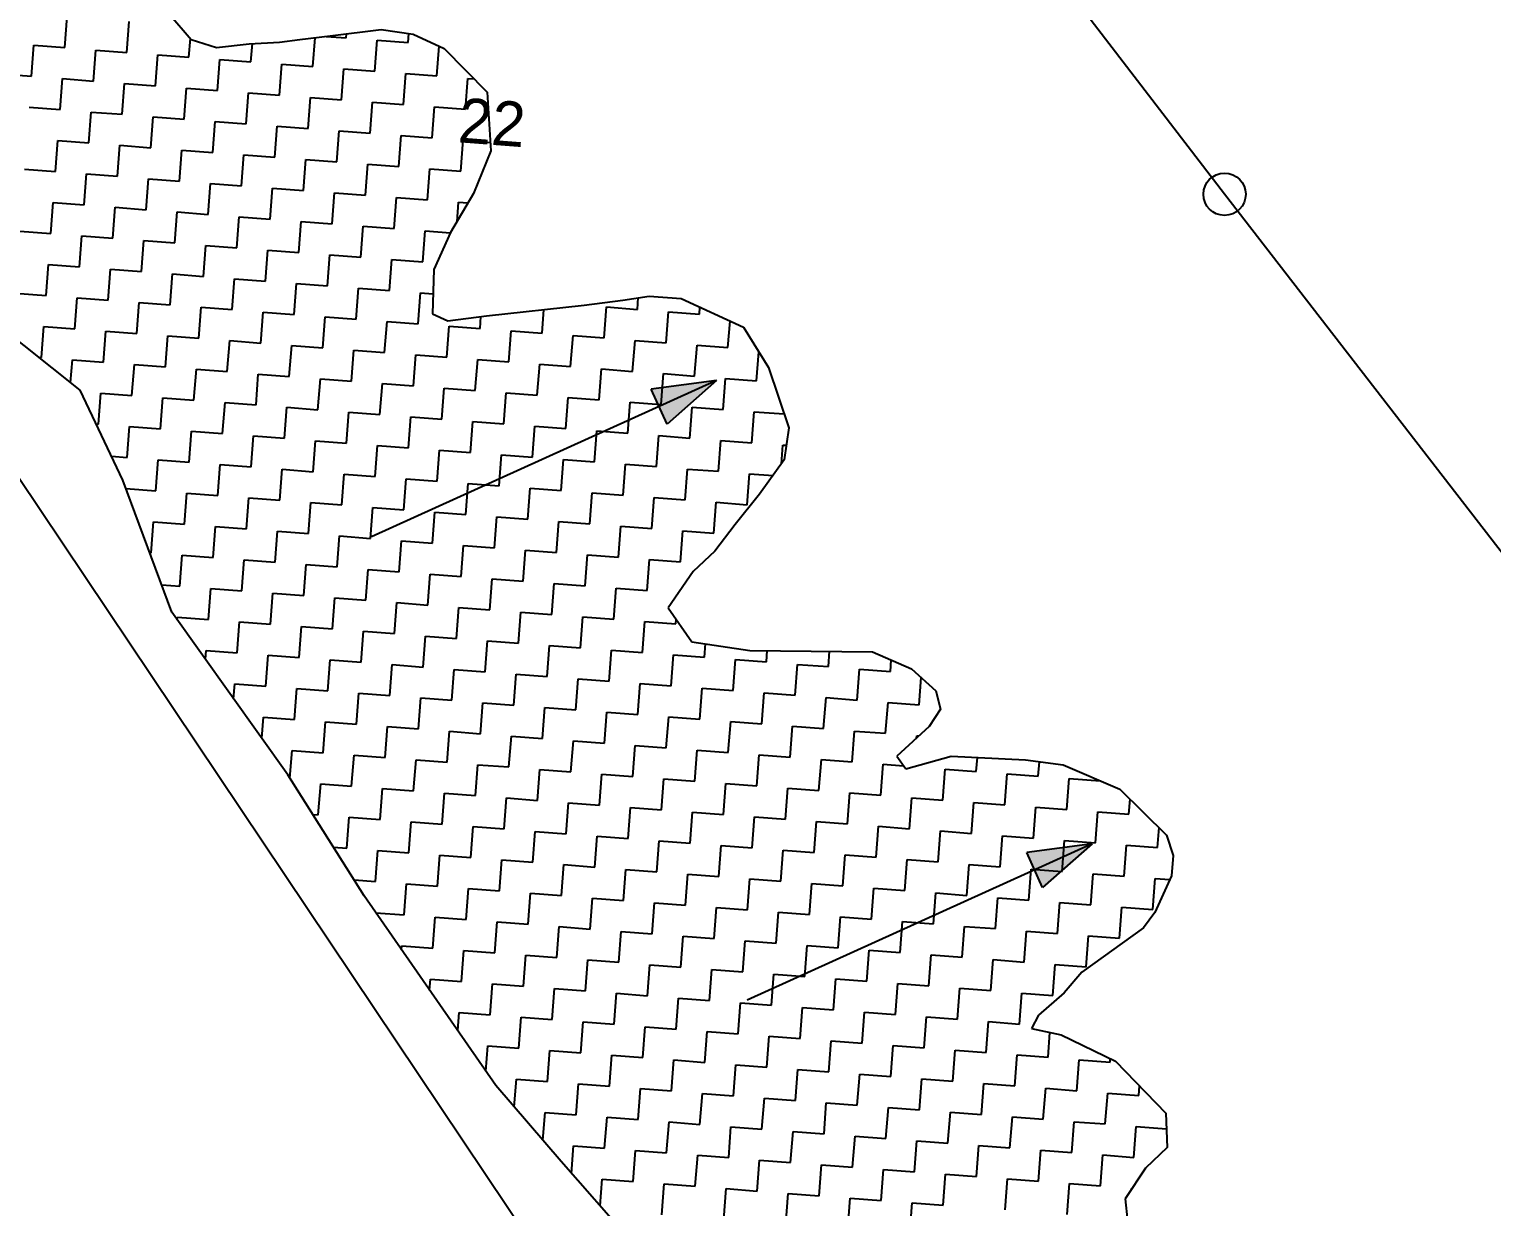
# Model space of a CAD drawing. Header units: feet. Extents: x 278750 to 279757, y 2077736 to 2079025.
# Drawn here: x 278931 to 279226.8, y 2077915.9 to 2078154.1 of the extents above; entities that cross this region are included whole.
import ezdxf
from ezdxf.enums import TextEntityAlignment as Align

# ---------------------------------------------------------------- set-up
doc = ezdxf.new("R2010")
doc.units = ezdxf.units.FT
doc.header["$LTSCALE"] = 0.3
doc.header["$MEASUREMENT"] = 0
for name, color, linetype in [('POLY_HATCH', 12, 'Continuous'), ('POLY_PARCEL', 6, 'Continuous'), ('TEXT_PARCEL', 7, 'Continuous'), ('V_BOUND_LINE', 7, 'Continuous')]:
    doc.layers.add(name, color=color, linetype=linetype)
doc.styles.add('TEXT_MAP', font='')
doc.styles.get('TEXT_MAP').set_extended_font_data('Kruti Dev 050')

msp = doc.modelspace()

# ---------------------------------------------------------------- hatches: boundary and pattern name
h = msp.add_hatch(color=256)
h.paths.add_polyline_path([(279058.41, 2078077.79), (279060.02, 2078074.24), (279069.99, 2078083.04)])
h.paths.add_polyline_path([(279069.99, 2078083.04), (279056.8, 2078081.33), (279058.41, 2078077.79)])
h = msp.add_hatch(color=256)
h.paths.add_polyline_path([(279134.36, 2077984.03), (279135.96, 2077980.48), (279145.94, 2077989.28)])
h.paths.add_polyline_path([(279145.94, 2077989.28), (279132.75, 2077987.57), (279134.36, 2077984.03)])

# ---------------------------------------------------------------- linework, layer by layer
for points in [[(279069.99, 2078083.04), (279000.22, 2078051.41)], [(279069.99, 2078083.04), (279056.8, 2078081.33)], [(279060.02, 2078074.24), (279056.8, 2078081.33)], [(279069.99, 2078083.04), (279060.02, 2078074.24)], [(279145.94, 2077989.28), (279076.17, 2077957.65)], [(279145.94, 2077989.28), (279132.75, 2077987.57)], [(279145.94, 2077989.28), (279135.96, 2077980.48)], [(279135.96, 2077980.48), (279132.75, 2077987.57)]]:
    msp.add_lwpolyline(points)
msp.add_circle((279172.74, 2078120.74), 4.28)
at = {"layer": 'POLY_HATCH'}
for p, q in [((278959.25, 2078157.31), (278963.74, 2078152.08)), ((278963.74, 2078152.08), (278968.91, 2078150.46)), ((278975.48, 2078151.18), (278981.62, 2078151.53)), ((278981.62, 2078151.53), (278985.73, 2078152.03)), ((278985.73, 2078152.03), (278991.9, 2078152.78)), ((278991.9, 2078152.78), (279002.18, 2078154.04)), ((279002.18, 2078154.04), (279008.63, 2078153.14)), ((279008.63, 2078153.14), (279014.92, 2078150.22)), ((278968.91, 2078150.46), (278975.48, 2078151.18)), ((279014.92, 2078150.22), (279023.62, 2078141.41)), ((279023.62, 2078141.41), (279024.35, 2078129.55)), ((279024.35, 2078129.55), (279020.84, 2078120.86)), ((279020.84, 2078120.86), (279016.22, 2078112.98)), ((279016.22, 2078112.98), (279012.8, 2078105.51)), ((279012.8, 2078105.51), (279012.53, 2078096.57)), ((279023.49, 2078096.14), (279043.21, 2078098.31)), ((279043.21, 2078098.31), (279051.03, 2078099.34)), ((279051.03, 2078099.34), (279056.39, 2078100.15)), ((279056.39, 2078100.15), (279062.87, 2078099.66)), ((279062.87, 2078099.66), (279075.46, 2078093.82)), ((278941.32, 2078081.1), (278920.23, 2078097.87)), ((279012.53, 2078096.57), (279015.68, 2078095.11)), ((279015.68, 2078095.11), (279023.49, 2078096.14)), ((279075.46, 2078093.82), (279080.54, 2078085.69)), ((279080.54, 2078085.69), (279084.61, 2078073.45)), ((278949.92, 2078062.88), (278941.32, 2078081.1)), ((279084.61, 2078073.45), (279083.71, 2078067)), ((279083.71, 2078067), (279078.7, 2078060.06)), ((278959.87, 2078036.18), (278949.92, 2078062.88)), ((279078.7, 2078060.06), (279073.76, 2078053.92)), ((279073.76, 2078053.92), (279069.68, 2078048.53)), ((279069.68, 2078048.53), (279065.29, 2078044.39)), ((279065.29, 2078044.39), (279060.25, 2078037.03)), ((278983.32, 2078003.27), (278959.87, 2078036.18)), ((279060.25, 2078037.03), (279065.02, 2078030.16)), ((279065.02, 2078030.16), (279076.71, 2078028.45)), ((279076.71, 2078028.45), (279101.53, 2078028.19)), ((279101.53, 2078028.19), (279109.42, 2078024.74)), ((279109.42, 2078024.74), (279114.38, 2078020.29)), ((279114.38, 2078020.29), (279115.31, 2078016.56)), ((279115.31, 2078016.56), (279113.01, 2078013.07)), ((279113.01, 2078013.07), (279106.44, 2078007.06)), ((279106.44, 2078007.06), (279108.28, 2078004.47)), ((279108.28, 2078004.47), (279117.44, 2078007.03)), ((279117.44, 2078007.03), (279132.46, 2078006.3)), ((279132.46, 2078006.3), (279140.12, 2078005.31)), ((279140.12, 2078005.31), (279151.56, 2078000.36)), ((278998.75, 2077978.76), (278983.32, 2078003.27)), ((279151.56, 2078000.36), (279161.03, 2077991.09)), ((279161.03, 2077991.09), (279162.35, 2077986.92)), ((279162.35, 2077986.92), (279162.04, 2077982.87)), ((279162.04, 2077982.87), (279158.62, 2077975.4)), ((279025.38, 2077940.41), (278998.75, 2077978.76)), ((279158.62, 2077975.4), (279156.35, 2077972.32)), ((279156.35, 2077972.32), (279143.91, 2077963.38)), ((279143.91, 2077963.38), (279140.33, 2077959.17)), ((279140.33, 2077959.17), (279135.1, 2077954.68)), ((279135.1, 2077954.68), (279133.67, 2077951.94)), ((279133.67, 2077951.94), (279139.68, 2077950.67)), ((279139.68, 2077950.67), (279150.68, 2077945.35)), ((279150.68, 2077945.35), (279160.88, 2077934.81)), ((279038.59, 2077925.04), (279025.38, 2077940.41)), ((279160.88, 2077934.81), (279161.16, 2077927.86)), ((279161.16, 2077927.86), (279156.78, 2077923.72)), ((279055.49, 2077905.79), (279038.59, 2077925.04)), ((279156.78, 2077923.72), (279152.64, 2077917.52)), ((279152.64, 2077917.52), (279153.11, 2077913.01))]:
    msp.add_line(p, q, dxfattribs=at)
at = {"layer": 'POLY_HATCH', "linetype": 'Continuous'}
for p, q in [((278938.24, 2078150.4), (278938.71, 2078156.67)), ((278950.77, 2078149.44), (278951.25, 2078155.71)), ((278963.31, 2078148.49), (278963.59, 2078152.24)), ((278988.38, 2078146.58), (278988.83, 2078152.41)), ((278991.05, 2078152.68), (278995.13, 2078152.37)), ((278995.13, 2078152.37), (278995.19, 2078153.19)), ((279000.92, 2078145.63), (279001.4, 2078151.89)), ((279001.4, 2078151.89), (279007.67, 2078151.42)), ((279007.67, 2078151.42), (279007.81, 2078153.25)), ((278931.49, 2078144.61), (278931.97, 2078150.87)), ((278931.97, 2078150.87), (278938.24, 2078150.4)), ((278944.03, 2078143.65), (278944.5, 2078149.92)), ((278944.5, 2078149.92), (278950.77, 2078149.44)), ((278956.56, 2078142.7), (278957.04, 2078148.97)), ((278957.04, 2078148.97), (278963.31, 2078148.49)), ((278975.85, 2078147.53), (278976.13, 2078151.22)), ((279013.46, 2078144.67), (279013.91, 2078150.69)), ((278969.1, 2078141.74), (278969.58, 2078148.01)), ((278969.58, 2078148.01), (278975.85, 2078147.53)), ((278981.64, 2078140.79), (278982.11, 2078147.06)), ((278982.11, 2078147.06), (278988.38, 2078146.58)), ((278994.17, 2078139.83), (278994.65, 2078146.1)), ((278994.65, 2078146.1), (279000.92, 2078145.63)), ((278925.22, 2078145.08), (278931.49, 2078144.61)), ((278937.28, 2078137.86), (278937.76, 2078144.13)), ((278937.76, 2078144.13), (278944.03, 2078143.65)), ((278949.82, 2078136.91), (278950.29, 2078143.17)), ((278950.29, 2078143.17), (278956.56, 2078142.7)), ((279006.71, 2078138.88), (279007.19, 2078145.15)), ((279007.19, 2078145.15), (279013.46, 2078144.67)), ((279019.25, 2078137.93), (279019.73, 2078144.19)), ((279019.73, 2078144.19), (279020.97, 2078144.1)), ((278962.35, 2078135.95), (278962.83, 2078142.22)), ((278962.83, 2078142.22), (278969.1, 2078141.74)), ((278974.89, 2078135), (278975.37, 2078141.27)), ((278975.37, 2078141.27), (278981.64, 2078140.79)), ((278987.43, 2078134.04), (278987.91, 2078140.31)), ((278987.91, 2078140.31), (278994.17, 2078139.83)), ((278931.01, 2078138.34), (278937.28, 2078137.86)), ((278943.07, 2078131.11), (278943.55, 2078137.38)), ((278943.55, 2078137.38), (278949.82, 2078136.91)), ((278999.97, 2078133.09), (279000.44, 2078139.36)), ((279000.44, 2078139.36), (279006.71, 2078138.88)), ((279012.5, 2078132.13), (279012.98, 2078138.4)), ((279012.98, 2078138.4), (279019.25, 2078137.93)), ((278955.61, 2078130.16), (278956.09, 2078136.43)), ((278956.09, 2078136.43), (278962.35, 2078135.95)), ((278968.15, 2078129.21), (278968.62, 2078135.47)), ((278968.62, 2078135.47), (278974.89, 2078135)), ((278980.68, 2078128.25), (278981.16, 2078134.52)), ((278981.16, 2078134.52), (278987.43, 2078134.04)), ((278993.22, 2078127.3), (278993.7, 2078133.57)), ((278993.7, 2078133.57), (278999.97, 2078133.09)), ((278936.33, 2078125.32), (278936.8, 2078131.59)), ((278936.8, 2078131.59), (278943.07, 2078131.11)), ((278948.86, 2078124.37), (278949.34, 2078130.64)), ((278949.34, 2078130.64), (278955.61, 2078130.16)), ((279005.76, 2078126.34), (279006.23, 2078132.61)), ((279006.23, 2078132.61), (279012.5, 2078132.13)), ((279018.29, 2078125.39), (279018.77, 2078131.66)), ((279018.77, 2078131.66), (279024.24, 2078131.24)), ((278961.4, 2078123.41), (278961.88, 2078129.68)), ((278961.88, 2078129.68), (278968.15, 2078129.21)), ((278973.94, 2078122.46), (278974.41, 2078128.73)), ((278974.41, 2078128.73), (278980.68, 2078128.25)), ((278986.47, 2078121.51), (278986.95, 2078127.77)), ((278986.95, 2078127.77), (278993.22, 2078127.3)), ((278930.06, 2078125.8), (278936.33, 2078125.32)), ((278942.12, 2078118.58), (278942.59, 2078124.85)), ((278942.59, 2078124.85), (278948.86, 2078124.37)), ((278999.01, 2078120.55), (278999.49, 2078126.82)), ((278999.49, 2078126.82), (279005.76, 2078126.34)), ((279011.55, 2078119.6), (279012.03, 2078125.87)), ((279012.03, 2078125.87), (279018.29, 2078125.39)), ((278954.65, 2078117.62), (278955.13, 2078123.89)), ((278955.13, 2078123.89), (278961.4, 2078123.41)), ((278967.19, 2078116.67), (278967.67, 2078122.94)), ((278967.67, 2078122.94), (278973.94, 2078122.46)), ((278979.73, 2078115.71), (278980.21, 2078121.98)), ((278980.21, 2078121.98), (278986.47, 2078121.51)), ((278935.37, 2078112.79), (278935.85, 2078119.05)), ((278935.85, 2078119.05), (278942.12, 2078118.58)), ((278992.27, 2078114.76), (278992.74, 2078121.03)), ((278992.74, 2078121.03), (278999.01, 2078120.55)), ((279004.8, 2078113.81), (279005.28, 2078120.07)), ((279005.28, 2078120.07), (279011.55, 2078119.6)), ((279017.52, 2078115.19), (279017.82, 2078119.12)), ((279017.82, 2078119.12), (279019.73, 2078118.97)), ((278947.91, 2078111.83), (278948.39, 2078118.1)), ((278948.39, 2078118.1), (278954.65, 2078117.62)), ((278960.45, 2078110.88), (278960.92, 2078117.15)), ((278960.92, 2078117.15), (278967.19, 2078116.67)), ((278972.98, 2078109.92), (278973.46, 2078116.19)), ((278973.46, 2078116.19), (278979.73, 2078115.71)), ((278929.1, 2078113.26), (278935.37, 2078112.79)), ((278985.52, 2078108.97), (278986, 2078115.24)), ((278986, 2078115.24), (278992.27, 2078114.76)), ((278998.06, 2078108.01), (278998.53, 2078114.28)), ((278998.53, 2078114.28), (279004.8, 2078113.81)), ((279010.59, 2078107.06), (279011.07, 2078113.33)), ((279011.07, 2078113.33), (279016.2, 2078112.94)), ((278941.16, 2078106.04), (278941.64, 2078112.31)), ((278941.64, 2078112.31), (278947.91, 2078111.83)), ((278953.7, 2078105.09), (278954.18, 2078111.35)), ((278954.18, 2078111.35), (278960.45, 2078110.88)), ((278966.24, 2078104.13), (278966.71, 2078110.4)), ((278966.71, 2078110.4), (278972.98, 2078109.92)), ((278978.77, 2078103.18), (278979.25, 2078109.45)), ((278979.25, 2078109.45), (278985.52, 2078108.97)), ((278991.31, 2078102.22), (278991.79, 2078108.49)), ((278991.79, 2078108.49), (278998.06, 2078108.01)), ((279003.85, 2078101.27), (279004.33, 2078107.54)), ((279004.33, 2078107.54), (279010.59, 2078107.06)), ((278934.42, 2078100.25), (278934.89, 2078106.52)), ((278934.89, 2078106.52), (278941.16, 2078106.04)), ((278946.95, 2078099.29), (278947.43, 2078105.56)), ((278947.43, 2078105.56), (278953.7, 2078105.09)), ((278959.49, 2078098.34), (278959.97, 2078104.61)), ((278959.97, 2078104.61), (278966.24, 2078104.13)), ((278972.03, 2078097.39), (278972.51, 2078103.65)), ((278972.51, 2078103.65), (278978.77, 2078103.18)), ((278984.57, 2078096.43), (278985.04, 2078102.7)), ((278985.04, 2078102.7), (278991.31, 2078102.22)), ((278997.1, 2078095.48), (278997.58, 2078101.75)), ((278997.58, 2078101.75), (279003.85, 2078101.27)), ((278928.15, 2078100.73), (278934.42, 2078100.25)), ((278940.21, 2078093.5), (278940.69, 2078099.77)), ((278940.69, 2078099.77), (278946.95, 2078099.29)), ((278952.75, 2078092.55), (278953.22, 2078098.82)), ((278953.22, 2078098.82), (278959.49, 2078098.34)), ((279009.64, 2078094.52), (279010.12, 2078100.79)), ((279010.12, 2078100.79), (279012.65, 2078100.6)), ((279054, 2078097.45), (279054.18, 2078099.82)), ((278965.28, 2078091.59), (278965.76, 2078097.86)), ((278965.76, 2078097.86), (278972.03, 2078097.39)), ((278977.82, 2078090.64), (278978.3, 2078096.91)), ((278978.3, 2078096.91), (278984.57, 2078096.43)), ((278990.36, 2078089.69), (278990.83, 2078095.95)), ((278990.83, 2078095.95), (278997.1, 2078095.48)), ((279022.18, 2078093.57), (279022.36, 2078095.99)), ((279034.71, 2078092.61), (279035.08, 2078097.41)), ((279047.25, 2078091.66), (279047.73, 2078097.93)), ((279047.73, 2078097.93), (279054, 2078097.45)), ((279059.79, 2078090.71), (279060.26, 2078096.97)), ((279060.26, 2078096.97), (279066.53, 2078096.5)), ((279066.53, 2078096.5), (279066.64, 2078097.91)), ((278933.46, 2078087.71), (278933.94, 2078093.98)), ((278933.94, 2078093.98), (278940.21, 2078093.5)), ((278946, 2078086.76), (278946.48, 2078093.03)), ((278946.48, 2078093.03), (278952.75, 2078092.55)), ((279002.89, 2078088.73), (279003.37, 2078095)), ((279003.37, 2078095), (279009.64, 2078094.52)), ((279015.43, 2078087.78), (279015.91, 2078094.05)), ((279015.91, 2078094.05), (279022.18, 2078093.57)), ((279027.97, 2078086.82), (279028.45, 2078093.09)), ((279028.45, 2078093.09), (279034.71, 2078092.61)), ((279040.5, 2078085.87), (279040.98, 2078092.14)), ((279040.98, 2078092.14), (279047.25, 2078091.66)), ((279072.32, 2078089.75), (279072.73, 2078095.08)), ((278958.54, 2078085.8), (278959.01, 2078092.07)), ((278959.01, 2078092.07), (278965.28, 2078091.59)), ((278971.07, 2078084.85), (278971.55, 2078091.12)), ((278971.55, 2078091.12), (278977.82, 2078090.64)), ((278983.61, 2078083.89), (278984.09, 2078090.16)), ((278984.09, 2078090.16), (278990.36, 2078089.69)), ((278996.15, 2078082.94), (278996.63, 2078089.21)), ((278996.63, 2078089.21), (279002.89, 2078088.73)), ((279053.04, 2078084.91), (279053.52, 2078091.18)), ((279053.52, 2078091.18), (279059.79, 2078090.71)), ((279065.58, 2078083.96), (279066.06, 2078090.23)), ((279066.06, 2078090.23), (279072.32, 2078089.75)), ((278932.96, 2078087.75), (278933.46, 2078087.71)), ((278939.38, 2078082.64), (278939.73, 2078087.23)), ((278939.73, 2078087.23), (278946, 2078086.76)), ((278951.79, 2078080.01), (278952.27, 2078086.28)), ((278952.27, 2078086.28), (278958.54, 2078085.8)), ((279008.69, 2078081.99), (279009.16, 2078088.25)), ((279009.16, 2078088.25), (279015.43, 2078087.78)), ((279021.22, 2078081.03), (279021.7, 2078087.3)), ((279021.7, 2078087.3), (279027.97, 2078086.82)), ((279033.76, 2078080.08), (279034.24, 2078086.35)), ((279034.24, 2078086.35), (279040.5, 2078085.87)), ((279078.12, 2078083.01), (279078.56, 2078088.86)), ((278964.33, 2078079.06), (278964.81, 2078085.33)), ((278964.81, 2078085.33), (278971.07, 2078084.85)), ((278976.87, 2078078.1), (278977.34, 2078084.37)), ((278977.34, 2078084.37), (278983.61, 2078083.89)), ((278989.4, 2078077.15), (278989.88, 2078083.42)), ((278989.88, 2078083.42), (278996.15, 2078082.94)), ((279046.3, 2078079.12), (279046.77, 2078085.39)), ((279046.77, 2078085.39), (279053.04, 2078084.91)), ((279058.83, 2078078.17), (279059.31, 2078084.44)), ((279059.31, 2078084.44), (279065.58, 2078083.96)), ((279071.37, 2078077.21), (279071.85, 2078083.48)), ((279071.85, 2078083.48), (279078.12, 2078083.01)), ((278945.05, 2078074.22), (278945.52, 2078080.49)), ((278945.52, 2078080.49), (278951.79, 2078080.01)), ((279001.94, 2078076.19), (279002.42, 2078082.46)), ((279002.42, 2078082.46), (279008.69, 2078081.99)), ((279014.48, 2078075.24), (279014.95, 2078081.51)), ((279014.95, 2078081.51), (279021.22, 2078081.03)), ((279027.01, 2078074.29), (279027.49, 2078080.55)), ((279027.49, 2078080.55), (279033.76, 2078080.08)), ((278957.58, 2078073.27), (278958.06, 2078079.53)), ((278958.06, 2078079.53), (278964.33, 2078079.06)), ((278970.12, 2078072.31), (278970.6, 2078078.58)), ((278970.6, 2078078.58), (278976.87, 2078078.1)), ((278982.66, 2078071.36), (278983.13, 2078077.63)), ((278983.13, 2078077.63), (278989.4, 2078077.15)), ((279039.55, 2078073.33), (279040.03, 2078079.6)), ((279040.03, 2078079.6), (279046.3, 2078079.12)), ((279052.09, 2078072.38), (279052.56, 2078078.65)), ((279052.56, 2078078.65), (279058.83, 2078078.17)), ((279064.62, 2078071.42), (279065.1, 2078077.69)), ((279065.1, 2078077.69), (279071.37, 2078077.21)), ((278995.19, 2078070.4), (278995.67, 2078076.67)), ((278995.67, 2078076.67), (279001.94, 2078076.19)), ((279007.73, 2078069.45), (279008.21, 2078075.72)), ((279008.21, 2078075.72), (279014.48, 2078075.24)), ((279020.27, 2078068.49), (279020.75, 2078074.76)), ((279020.75, 2078074.76), (279027.01, 2078074.29)), ((279077.16, 2078070.47), (279077.64, 2078076.74)), ((279077.64, 2078076.74), (279083.67, 2078076.28)), ((278944.55, 2078074.26), (278945.05, 2078074.22)), ((278950.84, 2078067.47), (278951.31, 2078073.74)), ((278951.31, 2078073.74), (278957.58, 2078073.27)), ((278963.37, 2078066.52), (278963.85, 2078072.79)), ((278963.85, 2078072.79), (278970.12, 2078072.31)), ((278975.91, 2078065.57), (278976.39, 2078071.83)), ((278976.39, 2078071.83), (278982.66, 2078071.36)), ((279032.8, 2078067.54), (279033.28, 2078073.81)), ((279033.28, 2078073.81), (279039.55, 2078073.33)), ((279045.34, 2078066.59), (279045.82, 2078072.85)), ((279045.82, 2078072.85), (279052.09, 2078072.38)), ((279057.88, 2078065.63), (279058.36, 2078071.9)), ((279058.36, 2078071.9), (279064.62, 2078071.42)), ((278988.45, 2078064.61), (278988.93, 2078070.88)), ((278988.93, 2078070.88), (278995.19, 2078070.4)), ((279000.99, 2078063.66), (279001.46, 2078069.93)), ((279001.46, 2078069.93), (279007.73, 2078069.45)), ((279013.52, 2078062.7), (279014, 2078068.97)), ((279014, 2078068.97), (279020.27, 2078068.49)), ((279070.42, 2078064.68), (279070.89, 2078070.95)), ((279070.89, 2078070.95), (279077.16, 2078070.47)), ((279083.14, 2078066.21), (279083.43, 2078069.99)), ((279083.43, 2078069.99), (279084.12, 2078069.94)), ((278947.64, 2078067.72), (278950.84, 2078067.47)), ((278956.63, 2078060.73), (278957.11, 2078067)), ((278957.11, 2078067), (278963.37, 2078066.52)), ((278969.17, 2078059.77), (278969.64, 2078066.04)), ((278969.64, 2078066.04), (278975.91, 2078065.57)), ((279026.06, 2078061.75), (279026.54, 2078068.02)), ((279026.54, 2078068.02), (279032.8, 2078067.54)), ((279038.6, 2078060.79), (279039.07, 2078067.06)), ((279039.07, 2078067.06), (279045.34, 2078066.59)), ((279051.13, 2078059.84), (279051.61, 2078066.11)), ((279051.61, 2078066.11), (279057.88, 2078065.63)), ((278981.7, 2078058.82), (278982.18, 2078065.09)), ((278982.18, 2078065.09), (278988.45, 2078064.61)), ((278994.24, 2078057.87), (278994.72, 2078064.13)), ((278994.72, 2078064.13), (279000.99, 2078063.66)), ((279006.78, 2078056.91), (279007.25, 2078063.18)), ((279007.25, 2078063.18), (279013.52, 2078062.7)), ((279063.67, 2078058.89), (279064.15, 2078065.15)), ((279064.15, 2078065.15), (279070.42, 2078064.68)), ((279076.21, 2078057.93), (279076.68, 2078064.2)), ((279076.68, 2078064.2), (279081.43, 2078063.84)), ((278950.55, 2078061.19), (278956.63, 2078060.73)), ((278962.42, 2078053.98), (278962.9, 2078060.25)), ((278962.9, 2078060.25), (278969.17, 2078059.77)), ((279019.31, 2078055.96), (279019.79, 2078062.23)), ((279019.79, 2078062.23), (279026.06, 2078061.75)), ((279031.85, 2078055), (279032.33, 2078061.27)), ((279032.33, 2078061.27), (279038.6, 2078060.79)), ((279044.39, 2078054.05), (279044.86, 2078060.32)), ((279044.86, 2078060.32), (279051.13, 2078059.84)), ((278974.96, 2078053.03), (278975.43, 2078059.3)), ((278975.43, 2078059.3), (278981.7, 2078058.82)), ((278987.49, 2078052.07), (278987.97, 2078058.34)), ((278987.97, 2078058.34), (278994.24, 2078057.87)), ((279000.03, 2078051.12), (279000.51, 2078057.39)), ((279000.51, 2078057.39), (279006.78, 2078056.91)), ((279056.92, 2078053.09), (279057.4, 2078059.36)), ((279057.4, 2078059.36), (279063.67, 2078058.89)), ((279069.46, 2078052.14), (279069.94, 2078058.41)), ((279069.94, 2078058.41), (279076.21, 2078057.93)), ((278955.67, 2078048.19), (278956.15, 2078054.46)), ((278956.15, 2078054.46), (278962.42, 2078053.98)), ((279012.57, 2078050.17), (279013.05, 2078056.43)), ((279013.05, 2078056.43), (279019.31, 2078055.96)), ((279025.1, 2078049.21), (279025.58, 2078055.48)), ((279025.58, 2078055.48), (279031.85, 2078055)), ((279037.64, 2078048.26), (279038.12, 2078054.53)), ((279038.12, 2078054.53), (279044.39, 2078054.05)), ((278968.21, 2078047.24), (278968.69, 2078053.51)), ((278968.69, 2078053.51), (278974.96, 2078053.03)), ((278980.75, 2078046.28), (278981.23, 2078052.55)), ((278981.23, 2078052.55), (278987.49, 2078052.07)), ((278993.29, 2078045.33), (278993.76, 2078051.6)), ((278993.76, 2078051.6), (279000.03, 2078051.12)), ((279050.18, 2078047.3), (279050.66, 2078053.57)), ((279050.66, 2078053.57), (279056.92, 2078053.09)), ((279062.72, 2078046.35), (279063.19, 2078052.62)), ((279063.19, 2078052.62), (279069.46, 2078052.14)), ((278955.38, 2078048.21), (278955.67, 2078048.19)), ((279005.82, 2078044.37), (279006.3, 2078050.64)), ((279006.3, 2078050.64), (279012.57, 2078050.17)), ((279018.36, 2078043.42), (279018.84, 2078049.69)), ((279018.84, 2078049.69), (279025.1, 2078049.21)), ((279030.9, 2078042.47), (279031.37, 2078048.73)), ((279031.37, 2078048.73), (279037.64, 2078048.26)), ((279043.43, 2078041.51), (279043.91, 2078047.78)), ((279043.91, 2078047.78), (279050.18, 2078047.3)), ((278961.47, 2078041.45), (278961.94, 2078047.71)), ((278961.94, 2078047.71), (278968.21, 2078047.24)), ((278974, 2078040.49), (278974.48, 2078046.76)), ((278974.48, 2078046.76), (278980.75, 2078046.28)), ((278986.54, 2078039.54), (278987.02, 2078045.81)), ((278987.02, 2078045.81), (278993.29, 2078045.33)), ((278999.08, 2078038.58), (278999.55, 2078044.85)), ((278999.55, 2078044.85), (279005.82, 2078044.37)), ((279055.97, 2078040.56), (279056.45, 2078046.83)), ((279056.45, 2078046.83), (279062.72, 2078046.35)), ((279011.61, 2078037.63), (279012.09, 2078043.9)), ((279012.09, 2078043.9), (279018.36, 2078043.42)), ((279024.15, 2078036.67), (279024.63, 2078042.94)), ((279024.63, 2078042.94), (279030.9, 2078042.47)), ((279036.69, 2078035.72), (279037.16, 2078041.99)), ((279037.16, 2078041.99), (279043.43, 2078041.51)), ((278957.8, 2078041.73), (278961.47, 2078041.45)), ((278967.26, 2078034.7), (278967.73, 2078040.97)), ((278967.73, 2078040.97), (278974, 2078040.49)), ((278979.79, 2078033.75), (278980.27, 2078040.01)), ((278980.27, 2078040.01), (278986.54, 2078039.54)), ((278992.33, 2078032.79), (278992.81, 2078039.06)), ((278992.81, 2078039.06), (278999.08, 2078038.58)), ((279049.22, 2078034.77), (279049.7, 2078041.03)), ((279049.7, 2078041.03), (279055.97, 2078040.56)), ((279062.23, 2078039.92), (279062.24, 2078040.08)), ((279062.24, 2078040.08), (279062.33, 2078040.07)), ((279004.87, 2078031.84), (279005.35, 2078038.11)), ((279005.35, 2078038.11), (279011.61, 2078037.63)), ((279017.4, 2078030.88), (279017.88, 2078037.15)), ((279017.88, 2078037.15), (279024.15, 2078036.67)), ((279029.94, 2078029.93), (279030.42, 2078036.2)), ((279030.42, 2078036.2), (279036.69, 2078035.72)), ((278960.95, 2078034.66), (278960.99, 2078035.18)), ((278960.99, 2078035.18), (278967.26, 2078034.7)), ((278973.05, 2078027.96), (278973.53, 2078034.22)), ((278973.53, 2078034.22), (278979.79, 2078033.75)), ((278985.59, 2078027), (278986.06, 2078033.27)), ((278986.06, 2078033.27), (278992.33, 2078032.79)), ((279042.48, 2078028.97), (279042.96, 2078035.24)), ((279042.96, 2078035.24), (279049.22, 2078034.77)), ((279055.02, 2078028.02), (279055.49, 2078034.29)), ((279055.49, 2078034.29), (279061.76, 2078033.81)), ((279061.76, 2078033.81), (279061.83, 2078034.75)), ((278998.12, 2078026.05), (278998.6, 2078032.31)), ((278998.6, 2078032.31), (279004.87, 2078031.84)), ((279010.66, 2078025.09), (279011.14, 2078031.36)), ((279011.14, 2078031.36), (279017.4, 2078030.88)), ((279023.2, 2078024.14), (279023.67, 2078030.41)), ((279023.67, 2078030.41), (279029.94, 2078029.93)), ((278966.65, 2078026.67), (278966.78, 2078028.43)), ((278966.78, 2078028.43), (278973.05, 2078027.96)), ((278978.84, 2078021.21), (278979.32, 2078027.48)), ((278979.32, 2078027.48), (278985.59, 2078027)), ((279035.73, 2078023.18), (279036.21, 2078029.45)), ((279036.21, 2078029.45), (279042.48, 2078028.97)), ((279048.27, 2078022.23), (279048.75, 2078028.5)), ((279048.75, 2078028.5), (279055.02, 2078028.02)), ((279060.81, 2078021.27), (279061.28, 2078027.54)), ((279061.28, 2078027.54), (279067.55, 2078027.07)), ((279067.55, 2078027.07), (279067.76, 2078029.76)), ((279080.09, 2078026.11), (279080.27, 2078028.42)), ((279092.63, 2078025.16), (279092.86, 2078028.28)), ((278991.38, 2078020.26), (278991.85, 2078026.52)), ((278991.85, 2078026.52), (278998.12, 2078026.05)), ((279003.91, 2078019.3), (279004.39, 2078025.57)), ((279004.39, 2078025.57), (279010.66, 2078025.09)), ((279016.45, 2078018.35), (279016.93, 2078024.61)), ((279016.93, 2078024.61), (279023.2, 2078024.14)), ((279073.34, 2078020.32), (279073.82, 2078026.59)), ((279073.82, 2078026.59), (279080.09, 2078026.11)), ((279085.88, 2078019.37), (279086.36, 2078025.63)), ((279086.36, 2078025.63), (279092.63, 2078025.16)), ((279098.42, 2078018.41), (279098.9, 2078024.68)), ((279098.9, 2078024.68), (279105.16, 2078024.2)), ((279105.16, 2078024.2), (279105.34, 2078026.53)), ((278972.34, 2078018.67), (278972.57, 2078021.69)), ((278972.57, 2078021.69), (278978.84, 2078021.21)), ((279028.99, 2078017.39), (279029.46, 2078023.66)), ((279029.46, 2078023.66), (279035.73, 2078023.18)), ((279041.52, 2078016.44), (279042, 2078022.71)), ((279042, 2078022.71), (279048.27, 2078022.23)), ((279054.06, 2078015.48), (279054.54, 2078021.75)), ((279054.54, 2078021.75), (279060.81, 2078021.27)), ((279110.96, 2078017.46), (279111.38, 2078022.99)), ((278984.63, 2078014.46), (278985.11, 2078020.73)), ((278985.11, 2078020.73), (278991.38, 2078020.26)), ((278997.17, 2078013.51), (278997.65, 2078019.78)), ((278997.65, 2078019.78), (279003.91, 2078019.3)), ((279009.7, 2078012.56), (279010.18, 2078018.82)), ((279010.18, 2078018.82), (279016.45, 2078018.35)), ((279066.6, 2078014.53), (279067.08, 2078020.8)), ((279067.08, 2078020.8), (279073.34, 2078020.32)), ((279079.14, 2078013.57), (279079.61, 2078019.84)), ((279079.61, 2078019.84), (279085.88, 2078019.37)), ((279091.67, 2078012.62), (279092.15, 2078018.89)), ((279092.15, 2078018.89), (279098.42, 2078018.41)), ((279022.24, 2078011.6), (279022.72, 2078017.87)), ((279022.72, 2078017.87), (279028.99, 2078017.39)), ((279034.78, 2078010.65), (279035.26, 2078016.91)), ((279035.26, 2078016.91), (279041.52, 2078016.44)), ((279047.32, 2078009.69), (279047.79, 2078015.96)), ((279047.79, 2078015.96), (279054.06, 2078015.48)), ((279104.21, 2078011.67), (279104.69, 2078017.93)), ((279104.69, 2078017.93), (279110.96, 2078017.46)), ((278978.04, 2078010.68), (278978.36, 2078014.94)), ((278978.36, 2078014.94), (278984.63, 2078014.46)), ((278990.42, 2078007.72), (278990.9, 2078013.99)), ((278990.9, 2078013.99), (278997.17, 2078013.51)), ((279002.96, 2078006.76), (279003.44, 2078013.03)), ((279003.44, 2078013.03), (279009.7, 2078012.56)), ((279059.85, 2078008.74), (279060.33, 2078015.01)), ((279060.33, 2078015.01), (279066.6, 2078014.53)), ((279072.39, 2078007.78), (279072.87, 2078014.05)), ((279072.87, 2078014.05), (279079.14, 2078013.57)), ((279084.93, 2078006.83), (279085.4, 2078013.1)), ((279085.4, 2078013.1), (279091.67, 2078012.62)), ((279015.5, 2078005.81), (279015.97, 2078012.08)), ((279015.97, 2078012.08), (279022.24, 2078011.6)), ((279028.03, 2078004.86), (279028.51, 2078011.12)), ((279028.51, 2078011.12), (279034.78, 2078010.65)), ((279040.57, 2078003.9), (279041.05, 2078010.17)), ((279041.05, 2078010.17), (279047.32, 2078009.69)), ((279097.46, 2078005.87), (279097.94, 2078012.14)), ((279097.94, 2078012.14), (279104.21, 2078011.67)), ((279110.44, 2078010.72), (279110.48, 2078011.19)), ((279110.48, 2078011.19), (279110.92, 2078011.16)), ((278983.73, 2078002.62), (278984.15, 2078008.2)), ((278984.15, 2078008.2), (278990.42, 2078007.72)), ((278996.21, 2078000.97), (278996.69, 2078007.24)), ((278996.69, 2078007.24), (279002.96, 2078006.76)), ((279053.11, 2078002.95), (279053.58, 2078009.21)), ((279053.58, 2078009.21), (279059.85, 2078008.74)), ((279065.64, 2078001.99), (279066.12, 2078008.26)), ((279066.12, 2078008.26), (279072.39, 2078007.78)), ((279078.18, 2078001.04), (279078.66, 2078007.31)), ((279078.66, 2078007.31), (279084.93, 2078006.83)), ((279122.54, 2078003.97), (279122.75, 2078006.77)), ((279008.75, 2078000.02), (279009.23, 2078006.29)), ((279009.23, 2078006.29), (279015.5, 2078005.81)), ((279021.29, 2077999.06), (279021.76, 2078005.33)), ((279021.76, 2078005.33), (279028.03, 2078004.86)), ((279033.82, 2077998.11), (279034.3, 2078004.38)), ((279034.3, 2078004.38), (279040.57, 2078003.9)), ((279046.36, 2077997.15), (279046.84, 2078003.42)), ((279046.84, 2078003.42), (279053.11, 2078002.95)), ((279090.72, 2078000.08), (279091.2, 2078006.35)), ((279091.2, 2078006.35), (279097.46, 2078005.87)), ((279103.26, 2077999.13), (279103.73, 2078005.4)), ((279103.73, 2078005.4), (279107.85, 2078005.08)), ((279109.91, 2078004.93), (279110, 2078004.92)), ((279110, 2078004.92), (279110, 2078004.95)), ((279115.79, 2077998.17), (279116.27, 2078004.44)), ((279116.27, 2078004.44), (279122.54, 2078003.97)), ((279128.33, 2077997.22), (279128.81, 2078003.49)), ((279128.81, 2078003.49), (279135.07, 2078003.01)), ((279135.07, 2078003.01), (279135.3, 2078005.93)), ((278989.47, 2077995.18), (278989.95, 2078001.45)), ((278989.95, 2078001.45), (278996.21, 2078000.97)), ((279002, 2077994.23), (279002.48, 2078000.5)), ((279002.48, 2078000.5), (279008.75, 2078000.02)), ((279058.9, 2077996.2), (279059.38, 2078002.47)), ((279059.38, 2078002.47), (279065.64, 2078001.99)), ((279071.44, 2077995.25), (279071.91, 2078001.51)), ((279071.91, 2078001.51), (279078.18, 2078001.04)), ((279083.97, 2077994.29), (279084.45, 2078000.56)), ((279084.45, 2078000.56), (279090.72, 2078000.08)), ((279140.87, 2077996.27), (279141.34, 2078002.53)), ((279141.34, 2078002.53), (279147.61, 2078002.06)), ((279147.61, 2078002.06), (279147.61, 2078002.07)), ((279014.54, 2077993.27), (279015.02, 2077999.54)), ((279015.02, 2077999.54), (279021.29, 2077999.06)), ((279027.08, 2077992.32), (279027.56, 2077998.59)), ((279027.56, 2077998.59), (279033.82, 2077998.11)), ((279039.62, 2077991.36), (279040.09, 2077997.63)), ((279040.09, 2077997.63), (279046.36, 2077997.15)), ((279096.51, 2077993.34), (279096.99, 2077999.61)), ((279096.99, 2077999.61), (279103.26, 2077999.13)), ((279109.05, 2077992.38), (279109.52, 2077998.65)), ((279109.52, 2077998.65), (279115.79, 2077998.17)), ((279121.58, 2077991.43), (279122.06, 2077997.7)), ((279122.06, 2077997.7), (279128.33, 2077997.22)), ((279153.4, 2077995.31), (279153.63, 2077998.33)), ((278988.36, 2077995.27), (278989.47, 2077995.18)), ((278995.26, 2077988.44), (278995.74, 2077994.7)), ((278995.74, 2077994.7), (279002, 2077994.23)), ((279052.15, 2077990.41), (279052.63, 2077996.68)), ((279052.63, 2077996.68), (279058.9, 2077996.2)), ((279064.69, 2077989.45), (279065.17, 2077995.72)), ((279065.17, 2077995.72), (279071.44, 2077995.25)), ((279077.23, 2077988.5), (279077.7, 2077994.77)), ((279077.7, 2077994.77), (279083.97, 2077994.29)), ((279134.12, 2077990.47), (279134.6, 2077996.74)), ((279134.6, 2077996.74), (279140.87, 2077996.27)), ((279146.66, 2077989.52), (279147.13, 2077995.79)), ((279147.13, 2077995.79), (279153.4, 2077995.31)), ((279007.8, 2077987.48), (279008.27, 2077993.75)), ((279008.27, 2077993.75), (279014.54, 2077993.27)), ((279020.33, 2077986.53), (279020.81, 2077992.8)), ((279020.81, 2077992.8), (279027.08, 2077992.32)), ((279032.87, 2077985.57), (279033.35, 2077991.84)), ((279033.35, 2077991.84), (279039.62, 2077991.36)), ((279089.76, 2077987.55), (279090.24, 2077993.81)), ((279090.24, 2077993.81), (279096.51, 2077993.34)), ((279102.3, 2077986.59), (279102.78, 2077992.86)), ((279102.78, 2077992.86), (279109.05, 2077992.38)), ((279114.84, 2077985.64), (279115.32, 2077991.91)), ((279115.32, 2077991.91), (279121.58, 2077991.43)), ((279159.19, 2077988.57), (279159.5, 2077992.59)), ((278992.52, 2077988.64), (278995.26, 2077988.44)), ((279045.41, 2077984.62), (279045.88, 2077990.89)), ((279045.88, 2077990.89), (279052.15, 2077990.41)), ((279057.94, 2077983.66), (279058.42, 2077989.93)), ((279058.42, 2077989.93), (279064.69, 2077989.45)), ((279070.48, 2077982.71), (279070.96, 2077988.98)), ((279070.96, 2077988.98), (279077.23, 2077988.5)), ((279127.37, 2077984.68), (279127.85, 2077990.95)), ((279127.85, 2077990.95), (279134.12, 2077990.47)), ((279139.91, 2077983.73), (279140.39, 2077990)), ((279140.39, 2077990), (279146.66, 2077989.52)), ((279152.45, 2077982.77), (279152.93, 2077989.04)), ((279152.93, 2077989.04), (279159.19, 2077988.57)), ((279001.05, 2077981.69), (279001.53, 2077987.96)), ((279001.53, 2077987.96), (279007.8, 2077987.48)), ((279013.59, 2077980.74), (279014.06, 2077987)), ((279014.06, 2077987), (279020.33, 2077986.53)), ((279026.12, 2077979.78), (279026.6, 2077986.05)), ((279026.6, 2077986.05), (279032.87, 2077985.57)), ((279083.02, 2077981.75), (279083.5, 2077988.02)), ((279083.5, 2077988.02), (279089.76, 2077987.55)), ((279095.56, 2077980.8), (279096.03, 2077987.07)), ((279096.03, 2077987.07), (279102.3, 2077986.59)), ((279108.09, 2077979.85), (279108.57, 2077986.11)), ((279108.57, 2077986.11), (279114.84, 2077985.64)), ((279038.66, 2077978.83), (279039.14, 2077985.1)), ((279039.14, 2077985.1), (279045.41, 2077984.62)), ((279051.2, 2077977.87), (279051.68, 2077984.14)), ((279051.68, 2077984.14), (279057.94, 2077983.66)), ((279063.74, 2077976.92), (279064.21, 2077983.19)), ((279064.21, 2077983.19), (279070.48, 2077982.71)), ((279120.63, 2077978.89), (279121.11, 2077985.16)), ((279121.11, 2077985.16), (279127.37, 2077984.68)), ((279133.17, 2077977.94), (279133.64, 2077984.21)), ((279133.64, 2077984.21), (279139.91, 2077983.73)), ((279145.7, 2077976.98), (279146.18, 2077983.25)), ((279146.18, 2077983.25), (279152.45, 2077982.77)), ((278996.69, 2077982.02), (279001.05, 2077981.69)), ((279006.84, 2077974.94), (279007.32, 2077981.21)), ((279007.32, 2077981.21), (279013.59, 2077980.74)), ((279019.38, 2077973.99), (279019.86, 2077980.26)), ((279019.86, 2077980.26), (279026.12, 2077979.78)), ((279076.27, 2077975.96), (279076.75, 2077982.23)), ((279076.75, 2077982.23), (279083.02, 2077981.75)), ((279088.81, 2077975.01), (279089.29, 2077981.28)), ((279089.29, 2077981.28), (279095.56, 2077980.8)), ((279101.35, 2077974.05), (279101.82, 2077980.32)), ((279101.82, 2077980.32), (279108.09, 2077979.85)), ((279158.24, 2077976.03), (279158.72, 2077982.3)), ((279158.72, 2077982.3), (279161.67, 2077982.07)), ((279031.92, 2077973.04), (279032.39, 2077979.3)), ((279032.39, 2077979.3), (279038.66, 2077978.83)), ((279044.45, 2077972.08), (279044.93, 2077978.35)), ((279044.93, 2077978.35), (279051.2, 2077977.87)), ((279056.99, 2077971.13), (279057.47, 2077977.4)), ((279057.47, 2077977.4), (279063.74, 2077976.92)), ((279113.88, 2077973.1), (279114.36, 2077979.37)), ((279114.36, 2077979.37), (279120.63, 2077978.89)), ((279126.42, 2077972.15), (279126.9, 2077978.41)), ((279126.9, 2077978.41), (279133.17, 2077977.94)), ((279138.96, 2077971.19), (279139.43, 2077977.46)), ((279139.43, 2077977.46), (279145.7, 2077976.98)), ((279001.09, 2077975.38), (279006.84, 2077974.94)), ((279012.63, 2077968.2), (279013.11, 2077974.47)), ((279013.11, 2077974.47), (279019.38, 2077973.99)), ((279069.53, 2077970.17), (279070, 2077976.44)), ((279070, 2077976.44), (279076.27, 2077975.96)), ((279082.06, 2077969.22), (279082.54, 2077975.49)), ((279082.54, 2077975.49), (279088.81, 2077975.01)), ((279094.6, 2077968.26), (279095.08, 2077974.53)), ((279095.08, 2077974.53), (279101.35, 2077974.05)), ((279151.49, 2077970.24), (279151.97, 2077976.51)), ((279151.97, 2077976.51), (279158.24, 2077976.03)), ((279025.17, 2077967.24), (279025.65, 2077973.51)), ((279025.65, 2077973.51), (279031.92, 2077973.04)), ((279037.71, 2077966.29), (279038.18, 2077972.56)), ((279038.18, 2077972.56), (279044.45, 2077972.08)), ((279050.24, 2077965.34), (279050.72, 2077971.6)), ((279050.72, 2077971.6), (279056.99, 2077971.13)), ((279107.14, 2077967.31), (279107.61, 2077973.58)), ((279107.61, 2077973.58), (279113.88, 2077973.1)), ((279119.67, 2077966.35), (279120.15, 2077972.62)), ((279120.15, 2077972.62), (279126.42, 2077972.15)), ((279132.21, 2077965.4), (279132.69, 2077971.67)), ((279132.69, 2077971.67), (279138.96, 2077971.19)), ((279006.3, 2077967.88), (279006.36, 2077968.68)), ((279006.36, 2077968.68), (279012.63, 2077968.2)), ((279062.78, 2077964.38), (279063.26, 2077970.65)), ((279063.26, 2077970.65), (279069.53, 2077970.17)), ((279075.32, 2077963.43), (279075.8, 2077969.7)), ((279075.8, 2077969.7), (279082.06, 2077969.22)), ((279087.86, 2077962.47), (279088.33, 2077968.74)), ((279088.33, 2077968.74), (279094.6, 2077968.26)), ((279144.75, 2077964.45), (279145.23, 2077970.71)), ((279145.23, 2077970.71), (279151.49, 2077970.24)), ((279018.42, 2077961.45), (279018.9, 2077967.72)), ((279018.9, 2077967.72), (279025.17, 2077967.24)), ((279030.96, 2077960.5), (279031.44, 2077966.77)), ((279031.44, 2077966.77), (279037.71, 2077966.29)), ((279043.5, 2077959.54), (279043.98, 2077965.81)), ((279043.98, 2077965.81), (279050.24, 2077965.34)), ((279100.39, 2077961.52), (279100.87, 2077967.79)), ((279100.87, 2077967.79), (279107.14, 2077967.31)), ((279112.93, 2077960.56), (279113.41, 2077966.83)), ((279113.41, 2077966.83), (279119.67, 2077966.35)), ((279125.47, 2077959.61), (279125.94, 2077965.88)), ((279125.94, 2077965.88), (279132.21, 2077965.4)), ((279056.04, 2077958.59), (279056.51, 2077964.86)), ((279056.51, 2077964.86), (279062.78, 2077964.38)), ((279068.57, 2077957.64), (279069.05, 2077963.9)), ((279069.05, 2077963.9), (279075.32, 2077963.43)), ((279081.11, 2077956.68), (279081.59, 2077962.95)), ((279081.59, 2077962.95), (279087.86, 2077962.47)), ((279093.65, 2077955.73), (279094.12, 2077962)), ((279094.12, 2077962), (279100.39, 2077961.52)), ((279138, 2077958.65), (279138.48, 2077964.92)), ((279138.48, 2077964.92), (279144.75, 2077964.45)), ((279011.99, 2077959.7), (279012.16, 2077961.93)), ((279012.16, 2077961.93), (279018.42, 2077961.45)), ((279024.22, 2077954.71), (279024.69, 2077960.98)), ((279024.69, 2077960.98), (279030.96, 2077960.5)), ((279036.75, 2077953.75), (279037.23, 2077960.02)), ((279037.23, 2077960.02), (279043.5, 2077959.54)), ((279049.29, 2077952.8), (279049.77, 2077959.07)), ((279049.77, 2077959.07), (279056.04, 2077958.59)), ((279106.18, 2077954.77), (279106.66, 2077961.04)), ((279106.66, 2077961.04), (279112.93, 2077960.56)), ((279118.72, 2077953.82), (279119.2, 2077960.09)), ((279119.2, 2077960.09), (279125.47, 2077959.61)), ((279131.26, 2077952.86), (279131.73, 2077959.13)), ((279131.73, 2077959.13), (279138, 2077958.65)), ((279061.83, 2077951.84), (279062.3, 2077958.11)), ((279062.3, 2077958.11), (279068.57, 2077957.64)), ((279074.36, 2077950.89), (279074.84, 2077957.16)), ((279074.84, 2077957.16), (279081.11, 2077956.68)), ((279086.9, 2077949.94), (279087.38, 2077956.2)), ((279087.38, 2077956.2), (279093.65, 2077955.73)), ((279017.67, 2077951.52), (279017.95, 2077955.18)), ((279017.95, 2077955.18), (279024.22, 2077954.71)), ((279030.01, 2077947.96), (279030.48, 2077954.23)), ((279030.48, 2077954.23), (279036.75, 2077953.75)), ((279042.54, 2077947.01), (279043.02, 2077953.28)), ((279043.02, 2077953.28), (279049.29, 2077952.8)), ((279099.44, 2077948.98), (279099.91, 2077955.25)), ((279099.91, 2077955.25), (279106.18, 2077954.77)), ((279111.97, 2077948.03), (279112.45, 2077954.3)), ((279112.45, 2077954.3), (279118.72, 2077953.82)), ((279124.51, 2077947.07), (279124.99, 2077953.34)), ((279124.99, 2077953.34), (279131.26, 2077952.86)), ((279055.08, 2077946.05), (279055.56, 2077952.32)), ((279055.56, 2077952.32), (279061.83, 2077951.84)), ((279067.62, 2077945.1), (279068.1, 2077951.37)), ((279068.1, 2077951.37), (279074.36, 2077950.89)), ((279080.16, 2077944.14), (279080.63, 2077950.41)), ((279080.63, 2077950.41), (279086.9, 2077949.94)), ((279137.05, 2077946.12), (279137.43, 2077951.15)), ((279023.35, 2077943.33), (279023.74, 2077948.44)), ((279023.74, 2077948.44), (279030.01, 2077947.96)), ((279035.8, 2077941.22), (279036.28, 2077947.48)), ((279036.28, 2077947.48), (279042.54, 2077947.01)), ((279092.69, 2077943.19), (279093.17, 2077949.46)), ((279093.17, 2077949.46), (279099.44, 2077948.98)), ((279105.23, 2077942.24), (279105.71, 2077948.5)), ((279105.71, 2077948.5), (279111.97, 2077948.03)), ((279117.77, 2077941.28), (279118.24, 2077947.55)), ((279118.24, 2077947.55), (279124.51, 2077947.07)), ((279048.34, 2077940.26), (279048.81, 2077946.53)), ((279048.81, 2077946.53), (279055.08, 2077946.05)), ((279060.87, 2077939.31), (279061.35, 2077945.58)), ((279061.35, 2077945.58), (279067.62, 2077945.1)), ((279073.41, 2077938.35), (279073.89, 2077944.62)), ((279073.89, 2077944.62), (279080.16, 2077944.14)), ((279130.3, 2077940.33), (279130.78, 2077946.6)), ((279130.78, 2077946.6), (279137.05, 2077946.12)), ((279142.84, 2077939.37), (279143.32, 2077945.64)), ((279143.32, 2077945.64), (279149.59, 2077945.16)), ((279149.59, 2077945.16), (279149.64, 2077945.86)), ((279029.1, 2077936.08), (279029.53, 2077941.69)), ((279029.53, 2077941.69), (279035.8, 2077941.22)), ((279085.95, 2077937.4), (279086.42, 2077943.67)), ((279086.42, 2077943.67), (279092.69, 2077943.19)), ((279098.48, 2077936.44), (279098.96, 2077942.71)), ((279098.96, 2077942.71), (279105.23, 2077942.24)), ((279111.02, 2077935.49), (279111.5, 2077941.76)), ((279111.5, 2077941.76), (279117.77, 2077941.28)), ((279041.59, 2077934.47), (279042.07, 2077940.74)), ((279042.07, 2077940.74), (279048.34, 2077940.26)), ((279054.13, 2077933.52), (279054.6, 2077939.78)), ((279054.6, 2077939.78), (279060.87, 2077939.31)), ((279066.66, 2077932.56), (279067.14, 2077938.83)), ((279067.14, 2077938.83), (279073.41, 2077938.35)), ((279123.56, 2077934.54), (279124.03, 2077940.8)), ((279124.03, 2077940.8), (279130.3, 2077940.33)), ((279136.09, 2077933.58), (279136.57, 2077939.85)), ((279136.57, 2077939.85), (279142.84, 2077939.37)), ((279148.63, 2077932.63), (279149.11, 2077938.9)), ((279149.11, 2077938.9), (279155.38, 2077938.42)), ((279155.38, 2077938.42), (279155.52, 2077940.35)), ((279079.2, 2077931.61), (279079.68, 2077937.88)), ((279079.68, 2077937.88), (279085.95, 2077937.4)), ((279091.74, 2077930.65), (279092.21, 2077936.92)), ((279092.21, 2077936.92), (279098.48, 2077936.44)), ((279104.27, 2077929.7), (279104.75, 2077935.97)), ((279104.75, 2077935.97), (279111.02, 2077935.49)), ((279034.89, 2077929.34), (279035.32, 2077934.95)), ((279035.32, 2077934.95), (279041.59, 2077934.47)), ((279047.38, 2077927.72), (279047.86, 2077933.99)), ((279047.86, 2077933.99), (279054.13, 2077933.52)), ((279059.92, 2077926.77), (279060.4, 2077933.04)), ((279060.4, 2077933.04), (279066.66, 2077932.56)), ((279116.81, 2077928.74), (279117.29, 2077935.01)), ((279117.29, 2077935.01), (279123.56, 2077934.54)), ((279129.35, 2077927.79), (279129.83, 2077934.06)), ((279129.83, 2077934.06), (279136.09, 2077933.58)), ((279141.89, 2077926.84), (279142.36, 2077933.1)), ((279142.36, 2077933.1), (279148.63, 2077932.63)), ((279072.46, 2077925.82), (279072.93, 2077932.08)), ((279072.93, 2077932.08), (279079.2, 2077931.61)), ((279084.99, 2077924.86), (279085.47, 2077931.13)), ((279085.47, 2077931.13), (279091.74, 2077930.65)), ((279097.53, 2077923.91), (279098.01, 2077930.18)), ((279098.01, 2077930.18), (279104.27, 2077929.7)), ((279154.42, 2077925.88), (279154.9, 2077932.15)), ((279154.9, 2077932.15), (279161.01, 2077931.68)), ((279040.69, 2077922.64), (279041.11, 2077928.2)), ((279041.11, 2077928.2), (279047.38, 2077927.72)), ((279053.17, 2077920.98), (279053.65, 2077927.25)), ((279053.65, 2077927.25), (279059.92, 2077926.77)), ((279110.07, 2077922.95), (279110.54, 2077929.22)), ((279110.54, 2077929.22), (279116.81, 2077928.74)), ((279122.6, 2077922), (279123.08, 2077928.27)), ((279123.08, 2077928.27), (279129.35, 2077927.79)), ((279135.14, 2077921.04), (279135.62, 2077927.31)), ((279135.62, 2077927.31), (279141.89, 2077926.84)), ((279065.71, 2077920.02), (279066.19, 2077926.29)), ((279066.19, 2077926.29), (279072.46, 2077925.82)), ((279078.25, 2077919.07), (279078.72, 2077925.34)), ((279078.72, 2077925.34), (279084.99, 2077924.86)), ((279090.78, 2077918.12), (279091.26, 2077924.38)), ((279091.26, 2077924.38), (279097.53, 2077923.91)), ((279147.68, 2077920.09), (279148.15, 2077926.36)), ((279148.15, 2077926.36), (279154.42, 2077925.88)), ((279046.49, 2077916.04), (279046.9, 2077921.46)), ((279046.9, 2077921.46), (279053.17, 2077920.98)), ((279103.32, 2077917.16), (279103.8, 2077923.43)), ((279103.8, 2077923.43), (279110.07, 2077922.95)), ((279115.86, 2077916.21), (279116.33, 2077922.48)), ((279116.33, 2077922.48), (279122.6, 2077922)), ((279128.39, 2077915.25), (279128.87, 2077921.52)), ((279128.87, 2077921.52), (279135.14, 2077921.04)), ((279058.96, 2077914.23), (279059.44, 2077920.5)), ((279059.44, 2077920.5), (279065.71, 2077920.02)), ((279071.5, 2077913.28), (279071.98, 2077919.55)), ((279071.98, 2077919.55), (279078.25, 2077919.07)), ((279084.04, 2077912.32), (279084.51, 2077918.59)), ((279084.51, 2077918.59), (279090.78, 2077918.12)), ((279096.57, 2077911.37), (279097.05, 2077917.64)), ((279097.05, 2077917.64), (279103.32, 2077917.16)), ((279140.93, 2077914.3), (279141.41, 2077920.57)), ((279141.41, 2077920.57), (279147.68, 2077920.09)), ((279153.93, 2077919.46), (279153.95, 2077919.61)), ((279153.95, 2077919.61), (279154.03, 2077919.61)), ((279109.11, 2077910.42), (279109.59, 2077916.68)), ((279109.59, 2077916.68), (279115.86, 2077916.21))]:
    msp.add_line(p, q, dxfattribs=at)
at = {"layer": 'POLY_PARCEL'}
for p, q in [((279172.74, 2078120.74), (278899.6, 2078477.45)), ((279303.56, 2077951.47), (279172.74, 2078120.74))]:
    msp.add_line(p, q, dxfattribs=at)
at = {"layer": 'V_BOUND_LINE'}
msp.add_line((279117.18, 2077782.22), (278902.83, 2078102.21), dxfattribs=at)

# ---------------------------------------------------------------- texts
at = {"layer": 'TEXT_PARCEL', "style": 'TEXT_MAP'}
msp.add_text('22', height=9.053, rotation=355.6469, dxfattribs=at).set_placement((279024.26, 2078130.76), align=Align.CENTER)

doc.saveas('drawing.dxf')
